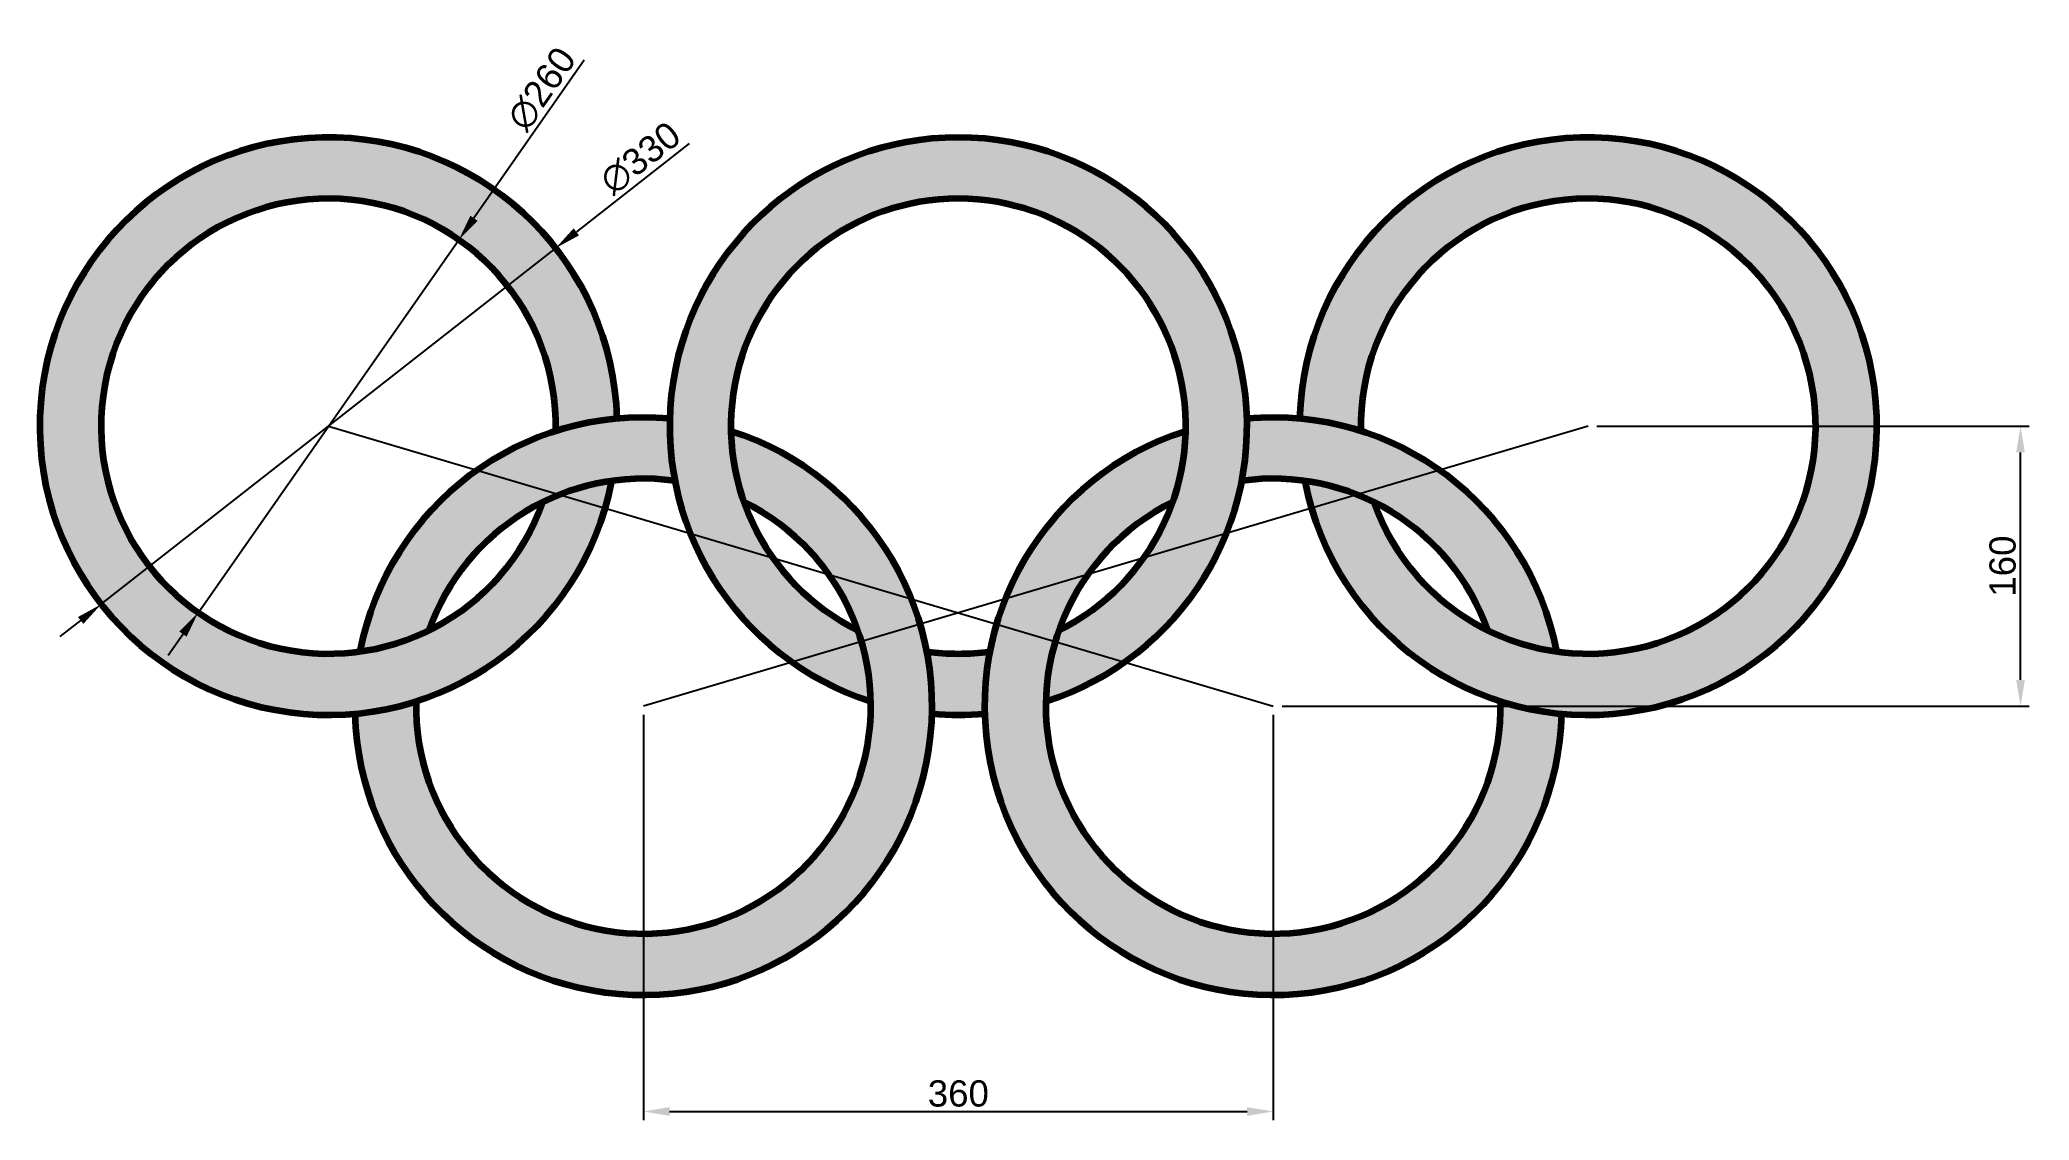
# Model space of a CAD drawing. Header units: millimetres. Extents: x -525 to 612, y -290 to 327.
import ezdxf

# ---------------------------------------------------------------- set-up
doc = ezdxf.new("R2010")
doc.units = ezdxf.units.MM
doc.layers.get('0').update_dxf_attribs({"lineweight": 100})
doc.layers.add('COTAS', color=252, linetype='Continuous')
doc.styles.get("Standard").update_dxf_attribs({"font": 'arial.ttf'})
doc.dimstyles.new('ISO-25', dxfattribs={"dimtxt": 15, "dimasz": 15, "dimexe": 5, "dimexo": 5, "dimgap": 2.5, "dimtad": 1, "dimtxsty": 'Standard', "dimcen": 2.5, "dimadec": 0, "dimazin": 0, "dimtfac": 1, "dimtmove": 0, "dimatfit": 3, "dimfxl": 1, "dimarcsym": 0})

# ---------------------------------------------------------------- blocks, each defined once
blk = doc.blocks.new('*D1')
at = {"layer": 'COTAS', "color": 0, "lineweight": -2, "transparency": 16777216}
for p, q in [((-213.8, 315.7), (-276.9, 225.5)), ((-434.5, 0.1), (-285.5, 213.2)), ((-443.1, -12.1), (-451.7, -24.4))]:
    blk.add_line(p, q, dxfattribs=at)
at = {"layer": 'COTAS', "color": 0, "transparency": 16777216}
for points in [[(-278.9, 226.9), (-274.8, 224), (-285.5, 213.2)], [(-445.2, -10.7), (-441.1, -13.6), (-434.5, 0.1)]]:
    blk.add_solid(points, dxfattribs=at)
at = {"layer": 'Defpoints', "color": 0, "transparency": 16777216}
for p in [(-285.5, 213.2), (-434.5, 0.1)]:
    blk.add_point(p, dxfattribs=at)
at = {"layer": 'COTAS', "color": 0, "transparency": 16777216, "insert": (-238.1, 299.4), "char_height": 15, "attachment_point": 5, "rotation": 55.027}
blk.add_mtext('∅260', dxfattribs=at)
blk = doc.blocks.new('*D2')
at = {"layer": 'COTAS', "color": 0, "lineweight": -2, "transparency": 16777216}
for p, q in [((-153.8, 268.2), (-218.3, 217.7)), ((-489.9, 4.9), (-230.1, 208.4)), ((-501.7, -4.4), (-513.5, -13.6))]:
    blk.add_line(p, q, dxfattribs=at)
at = {"layer": 'COTAS', "color": 0, "transparency": 16777216}
for points in [[(-219.9, 219.7), (-216.8, 215.7), (-230.1, 208.4)], [(-503.2, -2.4), (-500.1, -6.3), (-489.9, 4.9)]]:
    blk.add_solid(points, dxfattribs=at)
at = {"layer": 'Defpoints', "color": 0, "transparency": 16777216}
for p in [(-230.1, 208.4), (-489.9, 4.9)]:
    blk.add_point(p, dxfattribs=at)
at = {"layer": 'COTAS', "color": 0, "transparency": 16777216, "insert": (-181.7, 259.8), "char_height": 15, "attachment_point": 5, "rotation": 38.0811}
blk.add_mtext('∅330', dxfattribs=at)
blk = doc.blocks.new('*D3')
at = {"layer": 'COTAS', "color": 0, "lineweight": -2, "transparency": 16777216}
for p, q in [((365, 106.7), (612.1, 106.7)), ((607.1, -38.3), (607.1, 91.7)), ((185, -53.3), (612.1, -53.3))]:
    blk.add_line(p, q, dxfattribs=at)
at = {"layer": 'COTAS', "color": 0, "transparency": 16777216}
for points in [[(604.6, 91.7), (609.6, 91.7), (607.1, 106.7)], [(604.6, -38.3), (609.6, -38.3), (607.1, -53.3)]]:
    blk.add_solid(points, dxfattribs=at)
at = {"layer": 'Defpoints', "color": 0, "transparency": 16777216}
for p in [(360, 106.7), (607.1, 106.7), (180, -53.3)]:
    blk.add_point(p, dxfattribs=at)
at = {"layer": 'COTAS', "color": 0, "transparency": 16777216, "insert": (596.9, 26.7), "char_height": 15, "attachment_point": 5, "rotation": 90}
blk.add_mtext('160', dxfattribs=at)
blk = doc.blocks.new('*D4')
at = {"layer": 'COTAS', "color": 0, "lineweight": -2, "transparency": 16777216}
for p, q in [((-180, -58.3), (-180, -289.9)), ((180, -58.3), (180, -289.9)), ((-165, -284.9), (165, -284.9))]:
    blk.add_line(p, q, dxfattribs=at)
at = {"layer": 'COTAS', "color": 0, "transparency": 16777216}
for points in [[(-165, -282.4), (-165, -287.4), (-180, -284.9)], [(165, -282.4), (165, -287.4), (180, -284.9)]]:
    blk.add_solid(points, dxfattribs=at)
at = {"layer": 'Defpoints', "color": 0, "transparency": 16777216}
for p in [(-180, -53.3), (180, -53.3), (180, -284.9)]:
    blk.add_point(p, dxfattribs=at)
at = {"layer": 'COTAS', "color": 0, "transparency": 16777216, "insert": (0, -274.7), "char_height": 15, "attachment_point": 5}
blk.add_mtext('360', dxfattribs=at)

msp = doc.modelspace()

# ---------------------------------------------------------------- hatches: boundary and pattern name
h = msp.add_hatch(color=4)
h.dxf.hatch_style = 1
h.paths.add_polyline_path([(-201.798, 59.792), (-227.892, 67.524, 0.02012291), (-237.453, 63.282, -12.51397848), (-230.029, 103.899, -0.05422319), (-195.056, 110.978, 12.70498036)])
h = msp.add_hatch(color=140)
h.dxf.hatch_style = 1
h.paths.add_polyline_path([(-201.798, 59.792), (-227.892, 67.524, 0.02012291), (-237.453, 63.282, -12.51397848), (-230.029, 103.899, -0.05422319), (-195.056, 110.978, 12.70498036)])
h = msp.add_hatch(color=8)
h.dxf.hatch_style = 1
h.paths.add_polyline_path([(-153.201, 45.393), (-106, 31.407, -1.93640258), (106, 31.407), (153.201, 45.393, 1.4769742)])
h.paths.add_polyline_path([(-106, 31.407), (-153.201, 45.393, 0.14503196), (-95.092, -28.176), (-55.356, -16.402, 0.01305062), (-57.453, -9.949, -0.12454557)])
h.paths.add_polyline_path([(17.986, -22.083, -0.06951257), (-17.986, -22.083, -0.05422319), (-15.056, -57.645, 0.04572066), (15.056, -57.645, -0.05422319)])
h.paths.add_polyline_path([(-55.356, -16.402), (-95.092, -28.176, 0.07668925), (-50.029, -50.566, 0.06679036)])
h.paths.add_polyline_path([(95.092, -28.176), (55.356, -16.402, 0.06679036), (50.029, -50.566, 0.07668925)])
h.paths.add_polyline_path([(153.201, 45.393), (106, 31.407, -0.12454557), (57.453, -9.949, 0.01305062), (55.356, -16.402), (95.092, -28.176, 0.14503196)])
at = {"true_color": 0x636466}
h = msp.add_hatch(color=251, dxfattribs=at)
h.dxf.hatch_style = 1
h.paths.add_polyline_path([(-153.201, 45.393), (-106, 31.407, -1.93640258), (106, 31.407), (153.201, 45.393, 1.4769742)])
h.paths.add_polyline_path([(153.201, 45.393), (106, 31.407, -0.12454557), (57.453, -9.949, 0.01305062), (55.356, -16.402), (95.092, -28.176, 0.14503196)])
h.paths.add_polyline_path([(95.092, -28.176), (55.356, -16.402, 0.06679036), (50.029, -50.566, 0.07668925)])
h.paths.add_polyline_path([(17.986, -22.083, -0.06951257), (-17.986, -22.083, -0.05422319), (-15.056, -57.645, 0.04572066), (15.056, -57.645, -0.05422319)])
h.paths.add_polyline_path([(-55.356, -16.402, 0.01305062), (-57.453, -9.949, -0.12454557), (-106, 31.407), (-153.201, 45.393, 0.14503196), (-95.092, -28.176)])
h = msp.add_hatch(color=1)
h.dxf.hatch_style = 1
h.paths.add_polyline_path([(195.056, 110.978, -0.05422319), (230.029, 103.899, -12.51397848), (237.453, 63.282, 0.02012291), (227.892, 67.524), (201.798, 59.792, 12.70498036)])
h.paths.add_polyline_path([(227.892, 67.524, 0.05969174), (197.986, 75.416, 0.02438204), (201.798, 59.792)], flags=17)
h = msp.add_hatch(color=2)
h.dxf.hatch_style = 1
h.paths.add_polyline_path([(-309.971, -50.566, -0.05422319), (-344.944, -57.645, 1.14035167), (-21.798, -6.459), (-55.356, -16.402, -1.16800045)])
h.paths.add_polyline_path([(-227.892, 67.524), (-275.092, 81.509, 0.19388452), (-342.014, -22.083, 0.07991064), (-302.547, -9.949, -0.21660933)])
h.paths.add_polyline_path([(-164.944, 110.978, 0.17825111), (-275.092, 81.509), (-227.892, 67.524, -0.12974265), (-162.014, 75.416, -0.05422319)])
h.paths.add_polyline_path([(-129.971, 103.899, 0.07991064), (-122.547, 63.282, -0.12454557), (-74, 21.926), (-26.799, 7.94, 0.22421502)])
h.paths.add_polyline_path([(-26.799, 7.94), (-74, 21.926, -0.0825226), (-55.356, -16.402), (-21.798, -6.459, 0.02310761)])
h = msp.add_hatch(color=3)
h.dxf.hatch_style = 1
h.paths.add_polyline_path([(122.547, 63.282, 0.07991064), (129.971, 103.899, 0.22421502), (26.799, 7.94), (74, 21.926, -0.12454557)])
h.paths.add_polyline_path([(164.944, 110.978, -0.05422319), (162.014, 75.416, -0.12974265), (227.892, 67.524), (275.092, 81.509, 0.17825111)])
h.paths.add_polyline_path([(275.092, 81.509), (227.892, 67.524, -0.21660933), (302.547, -9.949, 0.07991064), (342.014, -22.083, 0.19388452)])
h.paths.add_polyline_path([(344.944, -57.645, -0.05422319), (309.971, -50.566, -1.16800045), (55.356, -16.402), (21.798, -6.459, 1.14035167)])
h.paths.add_polyline_path([(74, 21.926), (26.799, 7.94, 0.02310761), (21.798, -6.459), (55.356, -16.402, -0.0825226)])
at = {"true_color": 0x139b48}
h = msp.add_hatch(color=114, dxfattribs=at)
h.dxf.hatch_style = 1
h.paths.add_polyline_path([(344.944, -57.645, -0.05422319), (309.971, -50.566, -1.16800045), (55.356, -16.402), (21.798, -6.459, 1.14035167)])
h.paths.add_polyline_path([(275.092, 81.509), (227.892, 67.524, -0.21660933), (302.547, -9.949, 0.07991064), (342.014, -22.083, 0.19388452)])
h.paths.add_polyline_path([(164.944, 110.978, -0.05422319), (162.014, 75.416, -0.12974265), (227.892, 67.524), (275.092, 81.509, 0.17825111)])
h.paths.add_polyline_path([(122.547, 63.282, 0.07991064), (129.971, 103.899, 0.22421502), (26.799, 7.94), (74, 21.926, -0.12454557)])
h.paths.add_polyline_path([(74, 21.926), (26.799, 7.94, 0.02310761), (21.798, -6.459), (55.356, -16.402, -0.0825226)])
h = msp.add_hatch(color=4)
h.dxf.hatch_style = 1
h.paths.add_polyline_path([(-197.986, 75.416, 0.05969174), (-227.892, 67.524), (-201.798, 59.792, 0.02438204)])
h = msp.add_hatch(color=140)
h.dxf.hatch_style = 1
h.paths.add_polyline_path([(-197.986, 75.416, 0.05969174), (-227.892, 67.524), (-201.798, 59.792, 0.02438204)])
h = msp.add_hatch(color=140)
h.dxf.hatch_style = 1
h.paths.add_polyline_path([(-197.986, 75.416, 0.05969174), (-227.892, 67.524), (-201.798, 59.792, 0.02438204)])
at = {"layer": 'COTAS'}
h = msp.add_hatch(color=5, dxfattribs=at)
h.dxf.hatch_style = 1
h.paths.add_polyline_path([(-230.029, 103.899, -0.05422319), (-195.056, 110.978, 12.70498036), (-201.798, 59.792), (-227.892, 67.524, 0.02012291), (-237.453, 63.282, -12.51397848)])
h.paths.add_polyline_path([(-197.986, 75.416, 0.05969174), (-227.892, 67.524), (-201.798, 59.792, 0.02438204)], flags=17)
at = {"layer": 'COTAS', "true_color": 0x636466}
h = msp.add_hatch(color=251, dxfattribs=at)
h.dxf.hatch_style = 1
h.paths.add_polyline_path([(106, 31.407), (153.201, 45.393, 1.4769742), (-153.201, 45.393), (-106, 31.407, -1.93640258)])
h.paths.add_polyline_path([(-106, 31.407), (-153.201, 45.393, 0.14503196), (-95.092, -28.176), (-55.356, -16.402, 0.01305062), (-57.453, -9.949, -0.12454557)])
h.paths.add_polyline_path([(153.201, 45.393), (106, 31.407, -0.12454557), (57.453, -9.949, 0.01305062), (55.356, -16.402), (95.092, -28.176, 0.14503196)])
h.paths.add_polyline_path([(95.092, -28.176), (55.356, -16.402, 0.06679036), (50.029, -50.566, 0.07668925)])
h.paths.add_polyline_path([(17.986, -22.083, -0.06951257), (-17.986, -22.083, -0.05422319), (-15.056, -57.645, 0.04572066), (15.056, -57.645, -0.05422319)])
h.paths.add_polyline_path([(-55.356, -16.402), (-95.092, -28.176, 0.07668925), (-50.029, -50.566, 0.06679036)])

# ---------------------------------------------------------------- linework, layer by layer
for centre, radius, start, end in [((-360, 106.667), 165, 1.497366, 349.082484), ((0, 106.667), 165, 287.650437, 252.349563), ((360, 106.667), 165, 190.917516, 178.502634), ((-360, 106.667), 130, 358.78016, 340.504826), ((0, 106.667), 130, 296.228096, 243.771904), ((360, 106.667), 130, 199.495174, 181.21984), ((-180, -53.333), 165, 181.497366, 72.349563), ((-180, -53.333), 165, 84.764445, 169.082484), ((180, -53.333), 165, 107.650437, 358.502634), ((180, -53.333), 165, 10.917516, 95.235555), ((-180, -53.333), 130, 82.047239, 160.504826), ((180, -53.333), 130, 19.495174, 97.952761), ((-180, -53.333), 130, 178.78016, 63.771904), ((180, -53.333), 130, 116.228096, 1.21984), ((0, 106.667), 130, 262.047239, 277.952761), ((0, 106.667), 165, 264.764445, 275.235555)]:
    msp.add_arc(centre, radius, start, end)
at = {"layer": 'COTAS'}
for p, q in [((-360, 106.667), (180, -53.333)), ((360, 106.667), (-180, -53.333))]:
    msp.add_line(p, q, dxfattribs=at)

# ---------------------------------------------------------------- dimensions: what is measured, and where the dimension line sits
for p1, p2, picture, middle in [((-434.515, 0.142), (-285.485, 213.192), '*D1', (-229.397, 293.375)), ((-489.878, 4.899), (-230.122, 208.435), '*D2', (-175.204, 251.467))]:
    dim = msp.add_diameter_dim_2p(p1=p1, p2=p2, dimstyle='ISO-25', dxfattribs=at)
    dim.commit()
    dim.dimension.update_dxf_attribs({"geometry": picture, "text_midpoint": middle, "dimtype": 163})
dim = msp.add_linear_dim(base=(607.057, 106.667), p1=(180, -53.333), p2=(360, 106.667), angle=90, dimstyle='ISO-25', dxfattribs=at)
dim.commit()
dim.dimension.update_dxf_attribs({"geometry": '*D3', "text_midpoint": (596.898, 26.667)})
dim = msp.add_linear_dim(base=(180, -284.889), p1=(-180, -53.333), p2=(180, -53.333), dimstyle='ISO-25', dxfattribs=at)
dim.commit()
dim.dimension.update_dxf_attribs({"geometry": '*D4', "text_midpoint": (0, -274.725)})

doc.saveas('drawing.dxf')
